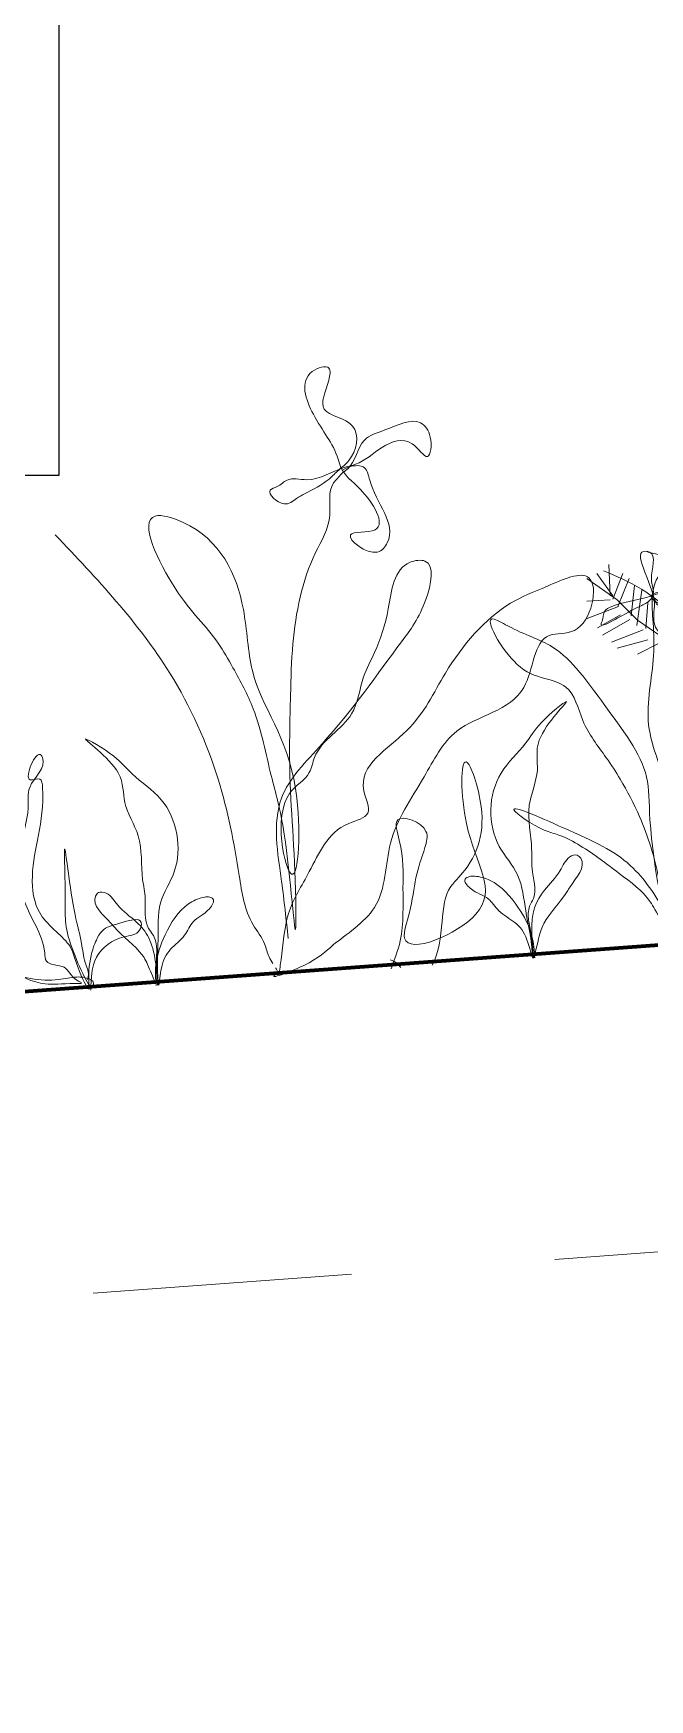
# Model space of a CAD drawing. Header units: millimetres. Extents: x 3779 to 7711, y 1445 to 3132.
# Drawn here: x 3966.187 to 3966.489, y 1451.375 to 1452.191 of the extents above; entities that cross this region are included whole.
import ezdxf

# ---------------------------------------------------------------- set-up
doc = ezdxf.new("R2010")
doc.units = ezdxf.units.MM
doc.linetypes.add('HIDDEN', pattern=[9.525, 6.35, -3.175])
for name, color, linetype, lineweight in [('pluma 12', 30, 'Continuous', 120), ('pluma 2.5', 30, 'Continuous', 25), ('proyecciones', 32, 'HIDDEN', 9), ('VEJETACION', 3, 'Continuous', 9)]:
    doc.layers.add(name, color=color, linetype=linetype, lineweight=lineweight)

# ---------------------------------------------------------------- blocks, each defined once
blk = doc.blocks.new('JGJGHJ')
at = {"layer": 'VEJETACION', "color": 84, "linetype": 'Continuous', "lineweight": 5, "ltscale": 0.1}
for points in [[(1138.73618, 440.32327), (1138.73499, 440.35138), (1138.7379, 440.39201), (1138.75965, 440.41712), (1138.80213, 440.46421), (1138.81557, 440.48407), (1138.81651, 440.50282), (1138.80922, 440.50278), (1138.79683, 440.48085), (1138.7886, 440.45997), (1138.78241, 440.44849), (1138.77521, 440.43074), (1138.75552, 440.41085), (1138.75243, 440.40355), (1138.74206, 440.39412), (1138.74018, 440.35454), (1138.74518, 440.39518), (1138.72819, 440.45549), (1138.72595, 440.48568), (1138.69966, 440.53032), (1138.68609, 440.53442), (1138.69358, 440.49801), (1138.71248, 440.46999), (1138.7188, 440.45752), (1138.72725, 440.43674), (1138.73367, 440.40345), (1138.738, 440.37431), (1138.74032, 440.3285), (1138.74129, 440.34204), (1138.74304, 440.40662), (1138.74598, 440.44205), (1138.74897, 440.46706), (1138.76333, 440.51087), (1138.77157, 440.52862), (1138.77461, 440.54426), (1138.77669, 440.54635), (1138.77876, 440.54844), (1138.78187, 440.55054), (1138.79118, 440.56413), (1138.80158, 440.56835), (1138.81928, 440.57053), (1138.82349, 440.56326), (1138.82145, 440.55388), (1138.81437, 440.5606), (1138.79973, 440.55996), (1138.78603, 440.55265), (1138.78083, 440.55158), (1138.76149, 440.54681), (1138.75191, 440.54732), (1138.74686, 440.54448), (1138.74336, 440.54305), (1138.74965, 440.53579), (1138.75589, 440.53791), (1138.76005, 440.54001), (1138.77252, 440.54633), (1138.77771, 440.55052), (1138.78289, 440.55471), (1138.78593, 440.57139), (1138.77258, 440.58065), (1138.77589, 440.59474), (1138.7764, 440.6005), (1138.76807, 440.59942), (1138.76714, 440.57858), (1138.77768, 440.55573), (1138.77874, 440.55157), (1138.78744, 440.54019), (1138.79318, 440.51995), (1138.781, 440.51825), (1138.79356, 440.50895), (1138.79874, 440.51314), (1138.79233, 440.54435), (1138.79021, 440.55059), (1138.78291, 440.55159), (1138.77979, 440.55053)], [(1138.63663, 440.5288), (1138.68776, 440.45707), (1138.7077, 440.40318), (1138.7145, 440.35576), (1138.71954, 440.33124), (1138.7245, 440.32145), (1138.72617, 440.31491), (1138.72783, 440.31165)], [(1138.9035, 440.49178), (1138.9214, 440.48138), (1138.9367, 440.46886), (1138.95618, 440.45795), (1138.95881, 440.45691), (1138.92615, 440.47668), (1138.95762, 440.48262), (1138.96025, 440.48316), (1138.96182, 440.48264), (1138.96287, 440.48265), (1138.96078, 440.48106), (1138.94503, 440.48098), (1138.92353, 440.47719), (1138.90622, 440.47395), (1138.90255, 440.47183), (1138.901, 440.4671), (1138.90048, 440.46605), (1138.90887, 440.46819), (1138.92092, 440.4735), (1138.92563, 440.47615), (1138.92667, 440.47773), (1138.92663, 440.48613), (1138.92656, 440.49925), (1138.92498, 440.49976), (1138.92721, 440.47564), (1138.92671, 440.46986), (1138.92728, 440.46147), (1138.9294, 440.45886), (1138.93257, 440.4552), (1138.93363, 440.45206), (1138.93469, 440.45049), (1138.93574, 440.45102), (1138.93468, 440.45364), (1138.93308, 440.45835), (1138.93094, 440.46516), (1138.92985, 440.4725), (1138.92827, 440.47354), (1138.92774, 440.47511), (1138.9272, 440.47669)], [(1138.73028, 440.30581), (1138.73202, 440.31322), (1138.73723, 440.33543), (1138.74891, 440.35517), (1138.76964, 440.37723), (1138.77961, 440.38172), (1138.77844, 440.39281), (1138.8016, 440.42067), (1138.82255, 440.4474), (1138.85688, 440.47918), (1138.8755, 440.48624), (1138.89611, 440.48882), (1138.88717, 440.46368), (1138.87465, 440.4621), (1138.86035, 440.43762), (1138.82604, 440.41858), (1138.80839, 440.3974), (1138.78968, 440.36624), (1138.77952, 440.3354), (1138.75804, 440.31853), (1138.74256, 440.30941), (1138.72862, 440.30602), (1138.72955, 440.30675), (1138.72902, 440.30935)]]:
    blk.add_spline(points, degree=3, dxfattribs=at)
for points, knots in [([(1138.92443, 440.30505), (1138.92385, 440.31018), (1138.92184, 440.32476), (1138.90621, 440.35027), (1138.88593, 440.36161), (1138.8401, 440.38618), (1138.86253, 440.36747), (1138.87352, 440.36405), (1138.88599, 440.35613), (1138.8994, 440.34404), (1138.9125, 440.33295), (1138.91874, 440.31985), (1138.92863, 440.29833), (1138.93475, 440.32165), (1138.94178, 440.34039), (1138.95777, 440.36118), (1138.9719, 440.37852), (1138.98216, 440.38833), (1138.99078, 440.38898), (1139.00319, 440.39645), (1138.99818, 440.3844), (1138.99318, 440.37674), (1138.98334, 440.36442), (1138.96965, 440.35723), (1138.95173, 440.3508), (1138.94632, 440.33243), (1138.93776, 440.32097), (1138.93053, 440.31468), (1138.92289, 440.30298), (1138.9365, 440.34904), (1138.92796, 440.37147), (1138.95112, 440.4055), (1138.97328, 440.42342), (1138.98565, 440.44766), (1138.99912, 440.45986), (1139.01554, 440.46844), (1138.99345, 440.44849), (1138.99146, 440.43613), (1138.9761, 440.42679), (1138.97363, 440.40695), (1138.96483, 440.38824), (1138.95012, 440.37704), (1138.94011, 440.35595), (1138.94652, 440.32562), (1138.92818, 440.32342), (1138.92166, 440.30018), (1138.91554, 440.36355), (1138.91974, 440.39477), (1138.89907, 440.42536), (1138.88087, 440.45685), (1138.86047, 440.46388), (1138.84045, 440.47813), (1138.85555, 440.44707), (1138.86904, 440.44178), (1138.88477, 440.43656), (1138.88693, 440.4172), (1138.89684, 440.40305), (1138.90568, 440.38705), (1138.91426, 440.367), (1138.9193, 440.34641), (1138.92049, 440.32671), (1138.92171, 440.3189), (1138.9246, 440.30739), (1138.93752, 440.32362), (1138.92737, 440.34819), (1138.92949, 440.38294), (1138.9157, 440.41422), (1138.92529, 440.44291), (1138.9261, 440.46671), (1138.92561, 440.48781), (1138.93868, 440.49204), (1138.94377, 440.4936), (1138.94635, 440.49487), (1138.94978, 440.49462), (1138.95277, 440.49475), (1138.95511, 440.49475), (1138.95578, 440.49475)], [0.002739, 0.002739, 0.002739, 0.002739, 0.018273, 0.046968, 0.08365, 0.112338, 0.130172, 0.137802, 0.149484, 0.172954, 0.193505, 0.197984, 0.218824, 0.233162, 0.24711, 0.286002, 0.305882, 0.317303, 0.324597, 0.33602, 0.339187, 0.356706, 0.367352, 0.384876, 0.403266, 0.420291, 0.43892, 0.444586, 0.450999, 0.47026, 0.519692, 0.554414, 0.578494, 0.606554, 0.632847, 0.635087, 0.656521, 0.670434, 0.681081, 0.704884, 0.726387, 0.741968, 0.758544, 0.797198, 0.802593, 0.807071, 0.857943, 0.87897, 0.920175, 0.958036, 0.982265, 0.990342, 1.015457, 1.030748, 1.041949, 1.060359, 1.081861, 1.094409, 1.115054, 1.146877, 1.158935, 1.171117, 1.177834, 1.180667, 1.22177, 1.249879, 1.285018, 1.319063, 1.335115, 1.359887, 1.369754, 1.372922, 1.37609, 1.378094, 1.383104, 1.385107, 1.385107, 1.385107, 1.385107]), ([(1138.6711, 440.30505), (1138.67109, 440.30545), (1138.67076, 440.31427), (1138.67297, 440.32567), (1138.67302, 440.3456), (1138.68843, 440.36429), (1138.6854, 440.39336), (1138.6662, 440.40748), (1138.65845, 440.41912), (1138.63433, 440.43488), (1138.66298, 440.41225), (1138.65926, 440.39461), (1138.66912, 440.37778), (1138.66618, 440.36113), (1138.6685, 440.34624), (1138.66577, 440.33587), (1138.67128, 440.32885), (1138.67175, 440.32313), (1138.67061, 440.31507), (1138.67054, 440.30919), (1138.67055, 440.30505)], [0.2285288, 0.2285288, 0.2285288, 0.2285288, 0.2297011, 0.2507489, 0.2687815, 0.2854514, 0.3213213, 0.3402531, 0.3528934, 0.3690643, 0.3921814, 0.407023, 0.4246157, 0.4461357, 0.4555953, 0.4702969, 0.474528, 0.4814296, 0.4867031, 0.4990602, 0.4990602, 0.4990602, 0.4990602]), ([(1138.85615, 440.30505), (1138.8562, 440.30866), (1138.85611, 440.31755), (1138.8497, 440.33158), (1138.84092, 440.34354), (1138.83132, 440.34705), (1138.82717, 440.34731), (1138.82338, 440.34576), (1138.82844, 440.33873), (1138.83563, 440.33723), (1138.84, 440.32818), (1138.8485, 440.32327), (1138.85316, 440.31597), (1138.85571, 440.29931), (1138.85471, 440.32453), (1138.85994, 440.33576), (1138.87154, 440.34518), (1138.87485, 440.35287), (1138.88028, 440.35439), (1138.88545, 440.34852), (1138.87811, 440.34165), (1138.87126, 440.33189), (1138.86238, 440.32418), (1138.85895, 440.31544), (1138.85488, 440.3018), (1138.85532, 440.31498), (1138.85293, 440.32662), (1138.85268, 440.34655), (1138.83708, 440.36507), (1138.83979, 440.39418), (1138.85885, 440.4085), (1138.86648, 440.42022), (1138.89043, 440.43623), (1138.86202, 440.4133), (1138.86592, 440.3957), (1138.85624, 440.37876), (1138.85935, 440.36215), (1138.85719, 440.34724), (1138.86003, 440.3369), (1138.85459, 440.32982), (1138.85419, 440.32409), (1138.85546, 440.31573), (1138.85556, 440.30951), (1138.85559, 440.30505)], [0.0018787, 0.0018787, 0.0018787, 0.0018787, 0.0126042, 0.0283908, 0.0473512, 0.0551559, 0.0577811, 0.0601289, 0.0652974, 0.0754898, 0.0833623, 0.0930411, 0.1033918, 0.1125559, 0.124636, 0.1465632, 0.1588164, 0.1670148, 0.1707275, 0.1729543, 0.1879815, 0.1906057, 0.2099613, 0.2179544, 0.2276022, 0.2297011, 0.2507489, 0.2687815, 0.2854514, 0.3213213, 0.3402531, 0.3528934, 0.3690643, 0.3921814, 0.407023, 0.4246157, 0.4461357, 0.4555953, 0.4702969, 0.474528, 0.4814296, 0.4867031, 0.5000323, 0.5000323, 0.5000323, 0.5000323]), ([(1138.63782, 440.30505), (1138.63836, 440.31075), (1138.63966, 440.32216), (1138.65253, 440.33064), (1138.66362, 440.33019), (1138.66634, 440.33959), (1138.65362, 440.33635), (1138.64609, 440.33524), (1138.64164, 440.32852), (1138.63815, 440.31984), (1138.63701, 440.31234), (1138.63734, 440.303), (1138.63085, 440.31877), (1138.63088, 440.32901), (1138.61317, 440.34199), (1138.61202, 440.37235), (1138.62176, 440.3886), (1138.62142, 440.41153), (1138.61003, 440.40654), (1138.62009, 440.4257), (1138.62474, 440.41553), (1138.61321, 440.4087), (1138.61454, 440.39273), (1138.60791, 440.37967), (1138.60737, 440.36414), (1138.60767, 440.34598), (1138.61729, 440.33357), (1138.61635, 440.31839), (1138.62769, 440.31881), (1138.62833, 440.31178), (1138.63491, 440.30833), (1138.62408, 440.30948), (1138.61525, 440.30835), (1138.59462, 440.3181), (1138.58868, 440.33971), (1138.59276, 440.36183), (1138.58756, 440.38084), (1138.60409, 440.39895), (1138.59567, 440.40352), (1138.58344, 440.38348), (1138.58262, 440.36699), (1138.58206, 440.34328), (1138.58486, 440.33183), (1138.58875, 440.32058), (1138.60255, 440.31439), (1138.61623, 440.30996), (1138.63063, 440.31238), (1138.63637, 440.31139), (1138.63944, 440.30932), (1138.63878, 440.30133), (1138.6263, 440.33401), (1138.62877, 440.34409), (1138.63014, 440.39261), (1138.63132, 440.34585), (1138.6352, 440.33011), (1138.63536, 440.31976), (1138.63771, 440.31385), (1138.63687, 440.31109), (1138.63665, 440.31039)], [0.000913, 0.000913, 0.000913, 0.000913, 0.0173084, 0.0340575, 0.0423584, 0.0461786, 0.0566925, 0.066157, 0.0714054, 0.0793985, 0.09424, 0.0952895, 0.1046771, 0.1177957, 0.1391085, 0.1581799, 0.2020194, 0.2063465, 0.2110719, 0.2242232, 0.2253967, 0.2413574, 0.2514508, 0.2715629, 0.283677, 0.2978834, 0.3247739, 0.3290043, 0.3381728, 0.3471107, 0.3497353, 0.3528855, 0.3676238, 0.3873573, 0.4107605, 0.4296796, 0.4533853, 0.4724863, 0.4736601, 0.4799807, 0.5247805, 0.5337008, 0.5497546, 0.5610222, 0.5664269, 0.5939342, 0.6028751, 0.6093694, 0.6115962, 0.6126457, 0.6309532, 0.6572732, 0.6819853, 0.7146237, 0.728946, 0.7384492, 0.7448328, 0.7469964, 0.7469964, 0.7469964, 0.7469964]), ([(1138.78541, 440.30476), (1138.78748, 440.30914), (1138.79326, 440.32134), (1138.79369, 440.34394), (1138.79597, 440.36083), (1138.79054, 440.38247), (1138.81029, 440.37332), (1138.80535, 440.36017), (1138.79991, 440.34788), (1138.79798, 440.33377), (1138.78612, 440.30804), (1138.84893, 440.32912), (1138.8236, 440.36118), (1138.82772, 440.41769), (1138.83948, 440.37217), (1138.82985, 440.35405), (1138.8143, 440.34045), (1138.81243, 440.32699), (1138.80922, 440.31026), (1138.80575, 440.30505)], [0, 0, 0, 0, 0.0145093, 0.0403953, 0.0638316, 0.0738756, 0.0888556, 0.0967471, 0.1122925, 0.1296184, 0.1423434, 0.1791755, 0.2238299, 0.2540448, 0.2770528, 0.3131152, 0.3194303, 0.337077, 0.3558203, 0.3558203, 0.3558203, 0.3558203]), ([(1138.67066, 440.31243), (1138.67062, 440.31374), (1138.67014, 440.32582), (1138.66588, 440.33474), (1138.65418, 440.34403), (1138.65078, 440.35169), (1138.64533, 440.35315), (1138.64023, 440.34723), (1138.64764, 440.34044), (1138.65459, 440.33074), (1138.66355, 440.32313), (1138.66674, 440.31527), (1138.66941, 440.30687), (1138.67019, 440.30505)], [0.1219066, 0.1219066, 0.1219066, 0.1219066, 0.124636, 0.1465632, 0.1588164, 0.1670148, 0.1707275, 0.1729543, 0.1879815, 0.1906057, 0.2099613, 0.2179544, 0.2240283, 0.2240283, 0.2240283, 0.2240283]), ([(1138.66996, 440.30505), (1138.6699, 440.30833), (1138.67003, 440.31687), (1138.67616, 440.33066), (1138.68481, 440.34272), (1138.69437, 440.34633), (1138.69852, 440.34663), (1138.70232, 440.34512), (1138.69734, 440.33803), (1138.69016, 440.33646), (1138.68589, 440.32737), (1138.67744, 440.32237), (1138.67316, 440.31549), (1138.67169, 440.30665), (1138.67132, 440.30505)], [0.0028509, 0.0028509, 0.0028509, 0.0028509, 0.0126042, 0.0283908, 0.0473512, 0.0551559, 0.0577811, 0.0601289, 0.0652974, 0.0754898, 0.0833623, 0.0930411, 0.1033918, 0.1106779, 0.1106779, 0.1106779, 0.1106779]), ([(1138.79023, 440.30505), (1138.78978, 440.30575), (1138.78857, 440.30755), (1138.7866, 440.30858), (1138.78539, 440.30922)], [0.375688205, 0.375688205, 0.375688205, 0.375688205, 0.378160325, 0.382185658, 0.382185658, 0.382185658, 0.382185658])]:
    blk.add_open_spline(points, degree=3, knots=knots, dxfattribs=at)
blk = doc.blocks.new('5')
for p, q in [((-0.3713, 0.3417), (-0.4036, 0.3487)), ((-0.4394, 0.304), (-0.4559, 0.3271)), ((-0.4423, 0.304), (-0.4437, 0.3363)), ((-0.4394, 0.3009), (-0.4294, 0.3271)), ((-0.4351, 0.3001), (-0.466, 0.3217)), ((-0.4344, 0.2932), (-0.4229, 0.3217)), ((-0.4208, 0.2839), (-0.4172, 0.3147)), ((-0.415, 0.2739), (-0.41, 0.3101)), ((-0.4337, 0.2932), (-0.4667, 0.2808)), ((-0.4423, 0.3001), (-0.466, 0.2986)), ((-0.4143, 0.2793), (-0.4351, 0.3001)), ((-0.4057, 0.2708), (-0.4036, 0.297)), ((-0.4315, 0.2847), (-0.4552, 0.2716)), ((-0.4222, 0.2801), (-0.4502, 0.2639)), ((-0.3906, 0.2631), (-0.4143, 0.2793)), ((-0.4086, 0.2693), (-0.4409, 0.2569)), ((-0.4036, 0.2592), (-0.4351, 0.2508)), ((-0.3914, 0.2562), (-0.4143, 0.2446))]:
    blk.add_line(p, q)
blk = doc.blocks.new('KJKHJK')
at = {"layer": 'VEJETACION', "linetype": 'Continuous', "xscale": 0.599999999999909, "yscale": 0.599999999999909, "zscale": 0.599999999999909}
blk.add_blockref('5', (1136.2546, 439.1623), dxfattribs=at)

msp = doc.modelspace()

# ---------------------------------------------------------------- linework, layer by layer
at = {"layer": 'pluma 12'}
msp.add_line((3963.4998, 1451.52527), (3978.4998, 1452.62487), dxfattribs=at)
at = {"layer": 'pluma 2.5'}
msp.add_lwpolyline([(3966.1998, 1453.07487), (3964.0998, 1453.07487), (3964.0998, 1451.97487), (3966.1998, 1451.97487)], close=True, dxfattribs=at)
at = {"layer": 'proyecciones', "linetype": 'HIDDEN', "ltscale": 0.02}
msp.add_line((3963.4998, 1451.37487), (3978.51076, 1452.47527), dxfattribs=at)

# ---------------------------------------------------------------- block references
at = {"layer": 'VEJETACION', "linetype": 'Continuous', "xscale": 0.8, "yscale": 0.8, "zscale": 0.8}
msp.add_blockref('KJKHJK', (3057.67859, 1100.4399), dxfattribs=at)
at = {"layer": 'VEJETACION', "linetype": 'Continuous', "rotation": 4.155122451854342}
msp.add_blockref('JGJGHJ', (2862.47355, 930.07252), dxfattribs=at)

doc.saveas('drawing.dxf')
